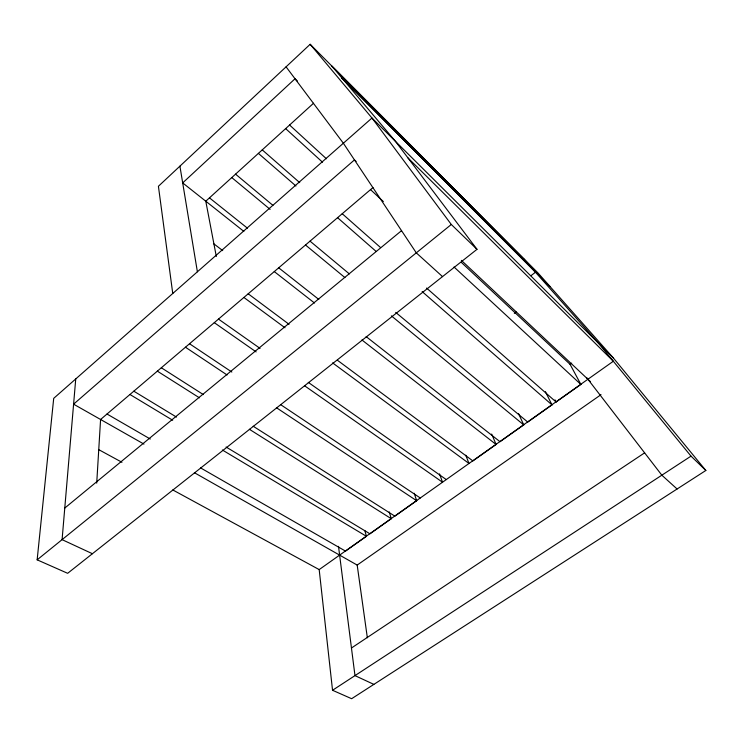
<?xml version="1.0" encoding="UTF-8"?>
<svg xmlns="http://www.w3.org/2000/svg" width="743" height="743" viewBox="0 0 743 743"><rect width="100%" height="100%" fill="white"/><g stroke="black" fill="none" stroke-linecap="round" stroke-linejoin="round"><path stroke-width="1.11" d="M96.711 483.136L100.584 419.489L372.986 187.533M75.74 378.949L62.087 539.641L92.411 553.721M705.85 470.468L691.018 456.137L598.867 343.591L523.434 258.629L331.684 65.886L395.471 141.365L476.997 249.323L67.659 573.308L37.15 559.832L53.71 398.35L371.983 118.016L613.495 358.135L705.85 470.468L351.634 698.708L332.539 690.275L319.184 569.593L172.794 489.943M613.495 358.135L537.811 272.765L310.165 44.292L158.417 186.27L172.757 293.494M313.546 103.249L205.783 201.204L216.315 256.493M64.771 508.063L401.536 230.664M37.15 559.832L451.307 224.497L476.997 249.323M523.434 258.629L535.647 272.114M530.939 275.709L535.499 272.217L341.659 77.69L549.931 286.445M514.305 313.342L516.144 311.949M461.245 262.288L570.057 364.302L571.692 363.132M319.184 569.593L613.328 361.256L407.888 157.822M200.601 467.914L345.523 551.111L366.429 536.307L364.841 530.576M226.095 447.017L369.949 533.818L391.282 518.707L389.221 511.89M253.187 426.231L394.877 516.162L416.665 500.726L414.185 493.241M337.341 360.188L472.882 460.92L496.101 444.472L491.68 434.061M366.15 336.607L500.011 441.704L523.741 424.903L518.521 413.554M395.713 312.413L527.744 422.07L551.993 404.889L545.399 391.626M426.584 288.052L556.08 402L580.877 384.437L570.057 364.302M367.348 637.773L357.188 565.079L601.022 394.672M351.467 648.007L644.627 452.849M332.539 690.275L691.018 456.137M373.859 684.387L354.978 675.619L338.502 546.337M98.587 449.561L121.963 462.285M143.956 444.091L73.594 404.173L354.457 159.903L356.129 161.472M194.387 472.706L357.188 565.079M150.281 439.029L107.001 414.018M172.682 420.241L129.951 394.487M222.361 449.998L366.429 536.307M176.49 417.083L133.824 391.189M199.449 397.83L157.349 371.147M249.369 429.278L391.282 518.707M203.359 394.598L161.324 367.766M227.07 374.964L185.453 347.222M276.405 407.693L416.665 500.726M189.53 343.749L231.835 372.029M280.873 404.805L420.287 497.986M214.29 322.666L256.14 351.913M304.639 385.821L442.531 482.226L439.522 473.885M218.479 319.1L260.069 348.402M308.271 382.357L446.274 479.579M243.899 297.46L284.996 327.774M332.632 362.9L469 463.483L465.759 455.199M289.064 324.31L248.19 293.801M213.492 243.574L222.714 250.614M314.484 303.005L274.288 271.585M361.943 339.978L496.101 444.472M318.803 299.429L278.699 267.824M243.834 231.379L182.685 182.899L295.027 78.767L297.479 81.126M209.461 197.861L247.447 228.175M344.891 277.566L305.503 245.004M391.394 315.868L523.741 424.903M349.331 273.888L310.035 241.141M231.779 177.577L270.118 209.368M235.55 174.15L272.922 205.356M258.397 153.383L295.928 185.982M262.251 149.882L299.708 182.639M375.967 251.292L337.573 217.69M422.154 291.59L551.993 404.889M380.518 247.521L342.235 213.724M442.531 276.61L416.294 252.852L343.359 143.223L286.074 66.833M677.087 488.996L661.846 475.195L586.543 377.472M285.637 128.613L322.508 162.188M289.584 125.028L326.381 158.761M383.369 201.585L370.543 189.623M454.029 266.997L580.877 384.437M461.375 260.356L590.416 381.605M310.165 44.292L371.983 118.016L451.307 224.497M554.993 399.836L556.08 402M179.917 166.163L197.387 271.799"/></g></svg>
